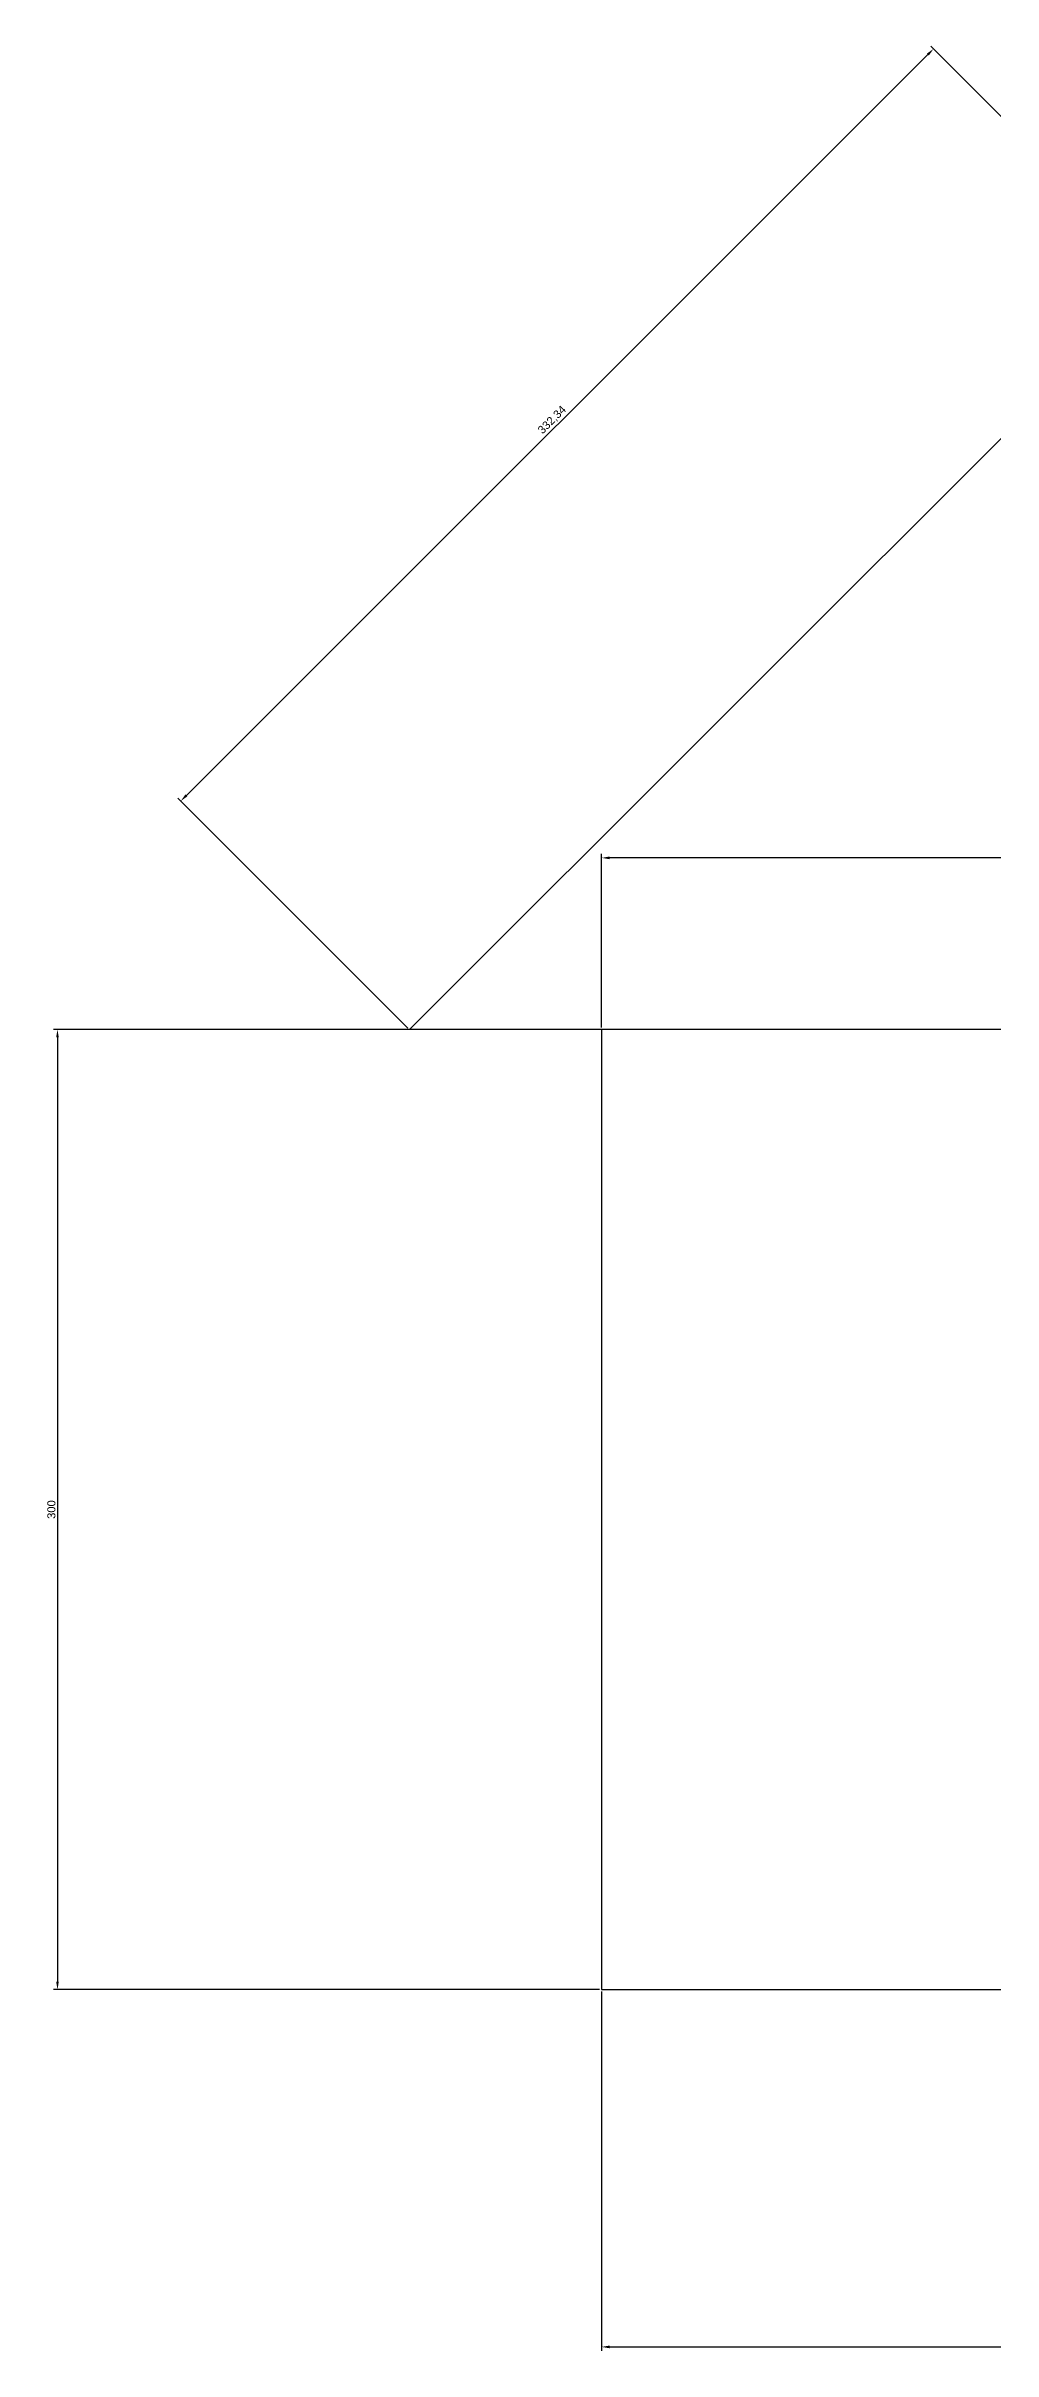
# Model space of a CAD drawing. Header units: centimetres. Extents: x -173 to 1356, y -113 to 637.
# Drawn here: x -173 to 122, y -113 to 607 of the extents above; entities that cross this region are included whole.
import ezdxf

# ---------------------------------------------------------------- set-up
doc = ezdxf.new("R2010")
doc.units = ezdxf.units.CM
doc.styles.get("Standard").update_dxf_attribs({"font": 'arial.ttf'})
doc.dimstyles.new('ISO-25', dxfattribs={"dimtxt": 2.5, "dimasz": 2.5, "dimexe": 1.25, "dimexo": 0.625, "dimtad": 1, "dimtxsty": 'Standard', "dimcen": 2.5, "dimadec": 0, "dimazin": 0, "dimtfac": 1, "dimtmove": 0, "dimatfit": 3, "dimfxl": 1, "dimarcsym": 0})

# ---------------------------------------------------------------- blocks, each defined once
blk = doc.blocks.new('*D3')
at = {"color": 0, "lineweight": -2, "transparency": 16777216}
for p, q in [((174.56, 535.44), (102.74, 607.26)), ((-129.61, 373.15), (101.85, 604.61)), ((-60.44, 300.44), (-132.26, 372.26))]:
    blk.add_line(p, q, dxfattribs=at)
at = {"color": 0, "transparency": 16777216}
for points in [[(101.56, 604.91), (102.15, 604.32), (103.62, 606.38)], [(-129.91, 373.44), (-129.32, 372.85), (-131.38, 371.38)]]:
    blk.add_solid(points, dxfattribs=at)
at = {"layer": 'Defpoints', "color": 0, "transparency": 16777216}
for p in [(103.62, 606.38), (175, 535), (-60, 300)]:
    blk.add_point(p, dxfattribs=at)
at = {"color": 0, "transparency": 16777216, "insert": (-15.38, 490.38), "char_height": 2.5, "attachment_point": 5, "rotation": 45}
blk.add_mtext('332,34', dxfattribs=at)
blk = doc.blocks.new('*D5')
at = {"color": 0, "lineweight": -2, "transparency": 16777216}
for p, q in [((0, -0.62), (0, -112.88)), ((1200, -0.62), (1200, -112.88)), ((2.5, -111.63), (1197.5, -111.63))]:
    blk.add_line(p, q, dxfattribs=at)
at = {"color": 0, "transparency": 16777216}
for points in [[(2.5, -111.21), (2.5, -112.05), (0, -111.63)], [(1197.5, -111.21), (1197.5, -112.05), (1200, -111.63)]]:
    blk.add_solid(points, dxfattribs=at)
at = {"layer": 'Defpoints', "color": 0, "transparency": 16777216}
for p in [(0, 0), (1200, 0), (1200, -111.63)]:
    blk.add_point(p, dxfattribs=at)
at = {"color": 0, "transparency": 16777216, "insert": (600, -109.73), "char_height": 2.5, "attachment_point": 5}
blk.add_mtext('1200', dxfattribs=at)
blk = doc.blocks.new('*D7')
at = {"color": 0, "lineweight": -2, "transparency": 16777216}
for p, q in [((-0.63, 300), (-171.12, 300)), ((-169.87, 297.5), (-169.87, 2.5)), ((-0.63, 0), (-171.12, 0))]:
    blk.add_line(p, q, dxfattribs=at)
at = {"color": 0, "transparency": 16777216}
for points in [[(-170.29, 297.5), (-169.46, 297.5), (-169.87, 300)], [(-170.29, 2.5), (-169.46, 2.5), (-169.87, 0)]]:
    blk.add_solid(points, dxfattribs=at)
at = {"layer": 'Defpoints', "color": 0, "transparency": 16777216}
for p in [(0, 300), (-169.87, 0), (0, 0)]:
    blk.add_point(p, dxfattribs=at)
at = {"color": 0, "transparency": 16777216, "insert": (-171.77, 150), "char_height": 2.5, "attachment_point": 5, "rotation": 90}
blk.add_mtext('300', dxfattribs=at)
blk = doc.blocks.new('*D14')
at = {"color": 0, "lineweight": -2, "transparency": 16777216}
for p, q in [((0, 300.63), (0, 354.87)), ((347.5, 353.62), (2.5, 353.62)), ((350, 300.63), (350, 354.87))]:
    blk.add_line(p, q, dxfattribs=at)
at = {"color": 0, "transparency": 16777216}
for points in [[(2.5, 354.04), (2.5, 353.2), (0, 353.62)], [(347.5, 354.04), (347.5, 353.2), (350, 353.62)]]:
    blk.add_solid(points, dxfattribs=at)
at = {"layer": 'Defpoints', "color": 0, "transparency": 16777216}
for p in [(0, 353.62), (0, 300), (350, 300)]:
    blk.add_point(p, dxfattribs=at)
at = {"color": 0, "transparency": 16777216, "insert": (175, 355.52), "char_height": 2.5, "attachment_point": 5}
blk.add_mtext('350', dxfattribs=at)

msp = doc.modelspace()

# ---------------------------------------------------------------- linework, layer by layer
for p, q in [((-60, 300), (175, 535)), ((0, 300), (-60, 300)), ((1200, 300), (0, 300)), ((0, 300), (0, 0)), ((0, 0), (1200, 0))]:
    msp.add_line(p, q)

# ---------------------------------------------------------------- dimensions: what is measured, and where the dimension line sits
at = {"color": 5}
dim = msp.add_aligned_dim(p1=(-60, 300), p2=(175, 535), distance=100.946, dimstyle='ISO-25', dxfattribs=at)
dim.commit()
dim.dimension.update_dxf_attribs({"geometry": '*D3', "text_midpoint": (-15.384, 490.384)})
for base, p1, p2, picture, middle in [((0, 353.62), (350, 300), (0, 300), '*D14', (175, 355.522)), ((1200, -111.63), (0, 0), (1200, 0), '*D5', (600, -109.728))]:
    dim = msp.add_linear_dim(base=base, p1=p1, p2=p2, dimstyle='ISO-25', dxfattribs=at)
    dim.commit()
    dim.dimension.update_dxf_attribs({"geometry": picture, "text_midpoint": middle})
dim = msp.add_linear_dim(base=(-169.873, 0), p1=(0, 300), p2=(0, 0), angle=90, dimstyle='ISO-25', dxfattribs=at)
dim.commit()
dim.dimension.update_dxf_attribs({"geometry": '*D7', "text_midpoint": (-171.775, 150)})

doc.saveas('drawing.dxf')
